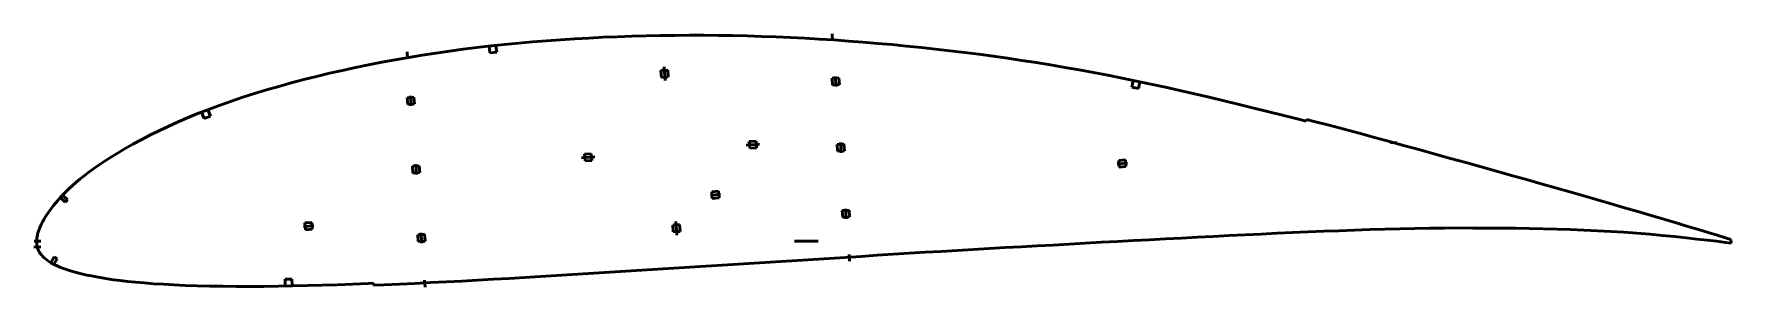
# Model space of a CAD drawing. Header units: metres. Extents: x -374 to 624, y -27 to 122.
import ezdxf

# ---------------------------------------------------------------- set-up
doc = ezdxf.new("R2010")
doc.units = ezdxf.units.M
for name, color, linetype, lineweight in [('FoilLayer', 1, 'Continuous', 50), ('StringerLayer', 1, 'Continuous', 50), ('SubLayer', 1, 'Continuous', 50)]:
    doc.layers.add(name, color=color, linetype=linetype, lineweight=lineweight)

msp = doc.modelspace()

# ---------------------------------------------------------------- linework, layer by layer
at = {"layer": 'FoilLayer'}
for p, q in [((-39.55, 119.96), (-47.95, 119.55)), ((-31.14, 120.32), (-39.55, 119.96)), ((-22.71, 120.61), (-31.14, 120.32)), ((-14.26, 120.84), (-22.71, 120.61)), ((-5.81, 121.01), (-14.26, 120.84)), ((2.66, 121.13), (-5.81, 121.01)), ((11.12, 121.18), (2.66, 121.13)), ((19.59, 121.18), (11.12, 121.18)), ((28.05, 121.11), (19.59, 121.18)), ((36.52, 120.98), (28.05, 121.11)), ((45, 120.79), (36.52, 120.98)), ((53.49, 120.54), (45, 120.79)), ((61.98, 120.23), (53.49, 120.54)), ((70.49, 119.86), (61.98, 120.23)), ((79, 119.43), (70.49, 119.86)), ((-137.97, 110.68), (-145.97, 109.45)), ((-129.94, 111.85), (-137.97, 110.68)), ((-121.88, 112.94), (-129.94, 111.85)), ((-113.8, 113.96), (-121.88, 112.94)), ((-105.7, 114.91), (-113.8, 113.96)), ((-97.59, 115.78), (-105.7, 114.91)), ((-89.45, 116.58), (-97.59, 115.78)), ((-81.25, 117.29), (-89.45, 116.58)), ((-72.99, 117.95), (-81.25, 117.29)), ((-64.68, 118.54), (-72.99, 117.95)), ((-56.33, 119.07), (-64.68, 118.54)), ((-47.95, 119.55), (-56.33, 119.07)), ((87.52, 118.95), (79, 119.43)), ((96.05, 118.4), (87.52, 118.95)), ((104.59, 117.8), (96.05, 118.4)), ((113.14, 117.14), (104.59, 117.8)), ((121.69, 116.43), (113.14, 117.14)), ((130.25, 115.67), (121.69, 116.43)), ((138.81, 114.85), (130.25, 115.67)), ((147.35, 113.99), (138.81, 114.85)), ((155.87, 113.07), (147.35, 113.99)), ((164.36, 112.1), (155.87, 113.07)), ((172.84, 111.08), (164.36, 112.1)), ((181.31, 109.99), (172.84, 111.08)), ((189.77, 108.85), (181.31, 109.99)), ((-192.96, 100.55), (-200.57, 98.81)), ((-185.27, 102.21), (-192.96, 100.55)), ((-177.52, 103.8), (-185.27, 102.21)), ((-169.71, 105.32), (-177.52, 103.8)), ((-161.85, 106.77), (-169.71, 105.32)), ((-153.93, 108.14), (-161.85, 106.77)), ((-145.97, 109.45), (-153.93, 108.14)), ((198.22, 107.65), (189.77, 108.85)), ((206.66, 106.39), (198.22, 107.65)), ((215.08, 105.08), (206.66, 106.39)), ((223.5, 103.71), (215.08, 105.08)), ((231.9, 102.29), (223.5, 103.71)), ((240.3, 100.8), (231.9, 102.29)), ((248.72, 99.25), (240.3, 100.8)), ((-230.34, 91.12), (-237.52, 89.05)), ((-223.02, 93.14), (-230.34, 91.12)), ((-215.6, 95.1), (-223.02, 93.14)), ((-208.11, 97), (-215.6, 95.1)), ((-200.57, 98.81), (-208.11, 97)), ((257.14, 97.63), (248.72, 99.25)), ((265.58, 95.96), (257.14, 97.63)), ((274.04, 94.24), (265.58, 95.96)), ((282.52, 92.45), (274.04, 94.24)), ((291.02, 90.6), (282.52, 92.45)), ((299.57, 88.69), (291.02, 90.6)), ((-264.75, 80.14), (-271.19, 77.74)), ((-258.16, 82.48), (-264.75, 80.14)), ((-251.43, 84.74), (-258.16, 82.48)), ((-244.55, 86.93), (-251.43, 84.74)), ((-237.52, 89.05), (-244.55, 86.93)), ((308.17, 86.71), (299.57, 88.69)), ((316.84, 84.68), (308.17, 86.71)), ((325.57, 82.61), (316.84, 84.68)), ((334.33, 80.51), (325.57, 82.61)), ((343.09, 78.38), (334.33, 80.51)), ((-289.56, 70.2), (-295.32, 67.59)), ((-283.61, 72.76), (-289.56, 70.2)), ((-277.48, 75.28), (-283.61, 72.76)), ((-271.19, 77.74), (-277.48, 75.28)), ((351.85, 76.22), (343.09, 78.38)), ((360.62, 74.02), (351.85, 76.22)), ((369.4, 71.78), (360.62, 74.02)), ((373.84, 70.63), (369.4, 71.78)), ((374.1, 71.65), (373.84, 70.63)), ((378.47, 70.52), (374.1, 71.65)), ((387.3, 68.21), (378.47, 70.52)), ((-306.21, 62.34), (-311.28, 59.73)), ((-300.88, 64.97), (-306.21, 62.34)), ((-295.32, 67.59), (-300.88, 64.97)), ((396.16, 65.87), (387.3, 68.21)), ((405.03, 63.51), (396.16, 65.87)), ((413.91, 61.11), (405.03, 63.51)), ((422.84, 58.68), (413.91, 61.11)), ((-324.86, 52.13), (-328.82, 49.68)), ((-320.61, 54.62), (-324.86, 52.13)), ((-316.09, 57.15), (-320.61, 54.62)), ((-311.28, 59.73), (-316.09, 57.15)), ((431.8, 56.23), (422.84, 58.68)), ((440.77, 53.76), (431.8, 56.23)), ((449.76, 51.28), (440.77, 53.76)), ((458.74, 48.78), (449.76, 51.28)), ((-342.12, 40.57), (-344.85, 38.48)), ((-339.16, 42.74), (-342.12, 40.57)), ((-335.97, 44.98), (-339.16, 42.74)), ((-332.52, 47.3), (-335.97, 44.98)), ((-328.82, 49.68), (-332.52, 47.3)), ((467.74, 46.27), (458.74, 48.78)), ((476.72, 43.75), (467.74, 46.27)), ((485.68, 41.24), (476.72, 43.75)), ((494.58, 38.75), (485.68, 41.24)), ((-353.82, 30.8), (-355.65, 29.03)), ((-351.84, 32.63), (-353.82, 30.8)), ((-349.7, 34.52), (-351.84, 32.63)), ((-347.38, 36.47), (-349.7, 34.52)), ((-344.85, 38.48), (-347.38, 36.47)), ((503.37, 36.27), (494.58, 38.75)), ((512.03, 33.83), (503.37, 36.27)), ((520.53, 31.45), (512.03, 33.83)), ((528.88, 29.06), (520.53, 31.45)), ((-362.91, 21.03), (-364.04, 19.58)), ((-361.68, 22.53), (-362.91, 21.03)), ((-360.35, 24.07), (-361.68, 22.53)), ((-358.9, 25.67), (-360.35, 24.07)), ((-357.34, 27.32), (-358.9, 25.67)), ((-355.65, 29.03), (-357.34, 27.32)), ((537.1, 26.71), (528.88, 29.06)), ((545.19, 24.33), (537.1, 26.71)), ((553.19, 22), (545.19, 24.33)), ((561.07, 19.75), (553.19, 22)), ((-369.8, 10.47), (-370.34, 9.32)), ((-369.18, 11.65), (-369.8, 10.47)), ((-368.49, 12.88), (-369.18, 11.65)), ((-367.74, 14.16), (-368.49, 12.88)), ((-366.93, 15.46), (-367.74, 14.16)), ((-366.05, 16.79), (-366.93, 15.46)), ((-365.08, 18.16), (-366.05, 16.79)), ((-364.04, 19.58), (-365.08, 18.16)), ((568.89, 17.47), (561.07, 19.75)), ((576.63, 15.18), (568.89, 17.47)), ((584.16, 12.95), (576.63, 15.18)), ((591.36, 10.81), (584.16, 12.95)), ((598.16, 8.79), (591.36, 10.81)), ((-372.67, 0.9), (-372.71, -0.06)), ((-372.57, 1.86), (-372.67, 0.9)), ((-372.42, 2.85), (-372.57, 1.86)), ((-372.23, 3.88), (-372.42, 2.85)), ((-371.98, 4.92), (-372.23, 3.88)), ((-371.66, 5.95), (-371.98, 4.92)), ((-371.27, 7.02), (-371.66, 5.95)), ((-370.83, 8.16), (-371.27, 7.02)), ((-370.34, 9.32), (-370.83, 8.16)), ((262.79, -0.09), (272.21, 0.41)), ((272.21, 0.41), (281.64, 0.91)), ((281.64, 0.91), (291.05, 1.42)), ((291.05, 1.42), (300.44, 1.93)), ((300.44, 1.93), (309.81, 2.42)), ((309.81, 2.42), (319.17, 2.89)), ((319.17, 2.89), (328.52, 3.35)), ((328.52, 3.35), (337.89, 3.81)), ((337.89, 3.81), (347.25, 4.26)), ((347.25, 4.26), (356.56, 4.7)), ((356.56, 4.7), (365.8, 5.13)), ((365.8, 5.13), (374.98, 5.53)), ((374.98, 5.53), (384.13, 5.9)), ((384.13, 5.9), (393.23, 6.26)), ((393.23, 6.26), (402.25, 6.59)), ((402.25, 6.59), (411.17, 6.88)), ((411.17, 6.88), (420.05, 7.11)), ((420.05, 7.11), (428.92, 7.3)), ((428.92, 7.3), (437.75, 7.47)), ((437.75, 7.47), (446.5, 7.64)), ((446.5, 7.64), (455.09, 7.79)), ((455.09, 7.79), (463.51, 7.85)), ((463.51, 7.85), (471.91, 7.81)), ((471.91, 7.81), (480.31, 7.77)), ((480.31, 7.77), (488.62, 7.75)), ((488.62, 7.75), (496.83, 7.66)), ((496.83, 7.66), (505, 7.47)), ((505, 7.47), (513.15, 7.29)), ((513.15, 7.29), (521.21, 7.14)), ((521.21, 7.14), (529.16, 6.94)), ((529.16, 6.94), (537.08, 6.6)), ((537.08, 6.6), (545.05, 6.2)), ((545.05, 6.2), (552.98, 5.79)), ((552.98, 5.79), (560.71, 5.36)), ((560.71, 5.36), (568.29, 4.78)), ((568.29, 4.78), (575.83, 4.11)), ((575.83, 4.11), (583.22, 3.42)), ((583.22, 3.42), (590.38, 2.74)), ((590.38, 2.74), (597.19, 2.03)), ((597.19, 2.03), (603.63, 1.32)), ((604.48, 6.92), (598.16, 8.79)), ((603.63, 1.32), (609.68, 0.65)), ((610.28, 5.17), (604.48, 6.92)), ((609.68, 0.65), (615.3, 0)), ((615.59, 3.53), (610.28, 5.17)), ((620.5, 2.05), (615.59, 3.53)), ((623.55, 1.07), (620.5, 2.05)), ((623.67, -1.05), (623.55, 1.07)), ((-372.71, -0.06), (-372.7, -0.95)), ((-372.7, -0.95), (-372.63, -1.84)), ((-372.63, -1.84), (-372.49, -2.74)), ((-372.49, -2.74), (-372.27, -3.63)), ((-372.27, -3.63), (-371.96, -4.53)), ((-371.96, -4.53), (-371.58, -5.42)), ((-371.58, -5.42), (-371.12, -6.29)), ((-371.12, -6.29), (-370.58, -7.15)), ((-370.58, -7.15), (-369.95, -7.98)), ((-369.95, -7.98), (-369.23, -8.8)), ((-369.23, -8.8), (-368.43, -9.6)), ((-368.43, -9.6), (-367.55, -10.37)), ((93.28, -10.05), (102.72, -9.45)), ((102.72, -9.45), (112.16, -8.84)), ((112.16, -8.84), (121.6, -8.23)), ((121.6, -8.23), (131.02, -7.64)), ((131.02, -7.64), (140.43, -7.05)), ((140.43, -7.05), (149.84, -6.47)), ((149.84, -6.47), (159.25, -5.9)), ((159.25, -5.9), (168.65, -5.34)), ((168.65, -5.34), (178.04, -4.78)), ((178.04, -4.78), (187.42, -4.24)), ((187.42, -4.24), (196.81, -3.72)), ((196.81, -3.72), (206.21, -3.2)), ((206.21, -3.2), (215.64, -2.69)), ((215.64, -2.69), (225.07, -2.17)), ((225.07, -2.17), (234.5, -1.65)), ((234.5, -1.65), (243.94, -1.12)), ((243.94, -1.12), (253.36, -0.6)), ((253.36, -0.6), (262.79, -0.09)), ((615.3, 0), (620.47, -0.63)), ((620.47, -0.63), (623.67, -1.05)), ((-367.55, -10.37), (-366.6, -11.13)), ((-366.6, -11.13), (-365.57, -11.85)), ((-365.57, -11.85), (-364.45, -12.56)), ((-364.45, -12.56), (-363.26, -13.23)), ((-363.26, -13.23), (-361.97, -13.88)), ((-361.97, -13.88), (-360.59, -14.51)), ((-360.59, -14.51), (-359.11, -15.13)), ((-359.11, -15.13), (-357.54, -15.74)), ((-357.54, -15.74), (-355.86, -16.34)), ((-355.86, -16.34), (-354.08, -16.93)), ((-354.08, -16.93), (-352.18, -17.53)), ((-352.18, -17.53), (-350.16, -18.12)), ((-350.16, -18.12), (-348, -18.71)), ((-348, -18.71), (-345.68, -19.28)), ((-345.68, -19.28), (-343.19, -19.84)), ((-343.19, -19.84), (-340.51, -20.4)), ((-67.04, -20.12), (-57.68, -19.54)), ((-57.68, -19.54), (-48.3, -18.97)), ((-48.3, -18.97), (-38.91, -18.38)), ((-38.91, -18.38), (-29.49, -17.79)), ((-29.49, -17.79), (-20.06, -17.19)), ((-20.06, -17.19), (-10.61, -16.59)), ((-10.61, -16.59), (-1.17, -15.99)), ((-1.17, -15.99), (8.28, -15.4)), ((8.28, -15.4), (17.73, -14.82)), ((17.73, -14.82), (27.17, -14.23)), ((27.17, -14.23), (36.61, -13.63)), ((36.61, -13.63), (46.05, -13.02)), ((46.05, -13.02), (55.5, -12.42)), ((55.5, -12.42), (64.94, -11.83)), ((64.94, -11.83), (74.39, -11.24)), ((74.39, -11.24), (83.84, -10.65)), ((83.84, -10.65), (93.28, -10.05)), ((-340.51, -20.4), (-337.62, -20.95)), ((-337.62, -20.95), (-334.5, -21.51)), ((-334.5, -21.51), (-331.13, -22.07)), ((-331.13, -22.07), (-327.49, -22.61)), ((-327.49, -22.61), (-323.55, -23.13)), ((-323.55, -23.13), (-319.27, -23.61)), ((-319.27, -23.61), (-314.62, -24.07)), ((-314.62, -24.07), (-309.57, -24.5)), ((-309.57, -24.5), (-304.11, -24.91)), ((-304.11, -24.91), (-298.24, -25.29)), ((-298.24, -25.29), (-291.98, -25.62)), ((-291.98, -25.62), (-285.33, -25.9)), ((-285.33, -25.9), (-278.29, -26.13)), ((-278.29, -26.13), (-270.89, -26.3)), ((-270.89, -26.3), (-263.2, -26.44)), ((-263.2, -26.44), (-255.29, -26.54)), ((-255.29, -26.54), (-247.23, -26.58)), ((-247.23, -26.58), (-239.05, -26.55)), ((-239.05, -26.55), (-230.71, -26.44)), ((-230.71, -26.44), (-222.2, -26.27)), ((-222.2, -26.27), (-213.53, -26.05)), ((-213.53, -26.05), (-204.75, -25.8)), ((-204.75, -25.8), (-195.85, -25.5)), ((-195.85, -25.5), (-186.84, -25.17)), ((-186.84, -25.17), (-177.74, -24.83)), ((-177.74, -24.83), (-174.69, -24.71)), ((-174.69, -24.71), (-174.65, -25.76)), ((-174.65, -25.76), (-168.56, -25.52)), ((-168.56, -25.52), (-159.42, -25.14)), ((-159.42, -25.14), (-150.28, -24.74)), ((-150.28, -24.74), (-141.12, -24.3)), ((-141.12, -24.3), (-131.92, -23.84)), ((-131.92, -23.84), (-122.68, -23.36)), ((-122.68, -23.36), (-113.42, -22.87)), ((-113.42, -22.87), (-104.17, -22.36)), ((-104.17, -22.36), (-94.93, -21.84)), ((-94.93, -21.84), (-85.68, -21.29)), ((-85.68, -21.29), (-76.38, -20.71)), ((-76.38, -20.71), (-67.04, -20.12))]:
    msp.add_line(p, q, dxfattribs=at)
at = {"layer": 'StringerLayer'}
for p, q in [((-102.63, 115.24), (-106.61, 114.81)), ((-106.61, 114.81), (-106.18, 110.84)), ((-106.18, 110.84), (-102.2, 111.27)), ((-102.2, 111.27), (-102.63, 115.24)), ((272.15, 94.63), (271.33, 90.72)), ((271.33, 90.72), (275.24, 89.89)), ((276.07, 93.81), (272.15, 94.63)), ((275.24, 89.89), (276.07, 93.81)), ((-272.01, 77.42), (-275.74, 75.96)), ((-275.74, 75.96), (-274.28, 72.24)), ((-274.28, 72.24), (-270.55, 73.69)), ((-270.55, 73.69), (-272.01, 77.42)), ((-357.47, 27.19), (-358.84, 25.73)), ((-358.84, 25.73), (-355.94, 22.98)), ((-354.56, 24.44), (-357.47, 27.19)), ((-355.94, 22.98), (-354.56, 24.44)), ((-362.4, -9.12), (-364.37, -12.61)), ((-360.66, -10.1), (-362.4, -9.12)), ((-364.37, -12.61), (-362.62, -13.59)), ((-362.62, -13.59), (-360.66, -10.1)), ((-222.64, -22.28), (-226.64, -22.36)), ((-226.64, -22.36), (-226.56, -26.36)), ((-226.56, -26.36), (-222.56, -26.28)), ((-222.56, -26.28), (-222.64, -22.28))]:
    msp.add_line(p, q, dxfattribs=at)
at = {"layer": 'SubLayer'}
for p, q in [((95, 121.95), (95.31, 117.97)), ((-154.94, 111.51), (-154.63, 107.52)), ((-1.65, 100.68), (-5.64, 100.37)), ((-5.64, 100.37), (-5.34, 96.38)), ((-3.8, 102.52), (-3.19, 94.54)), ((-1.35, 96.69), (-1.65, 100.68)), ((-5.34, 96.38), (-1.35, 96.69)), ((98.99, 96.17), (95, 95.86)), ((95, 95.86), (95.31, 91.87)), ((95.31, 91.87), (99.3, 92.18)), ((96.92, 97.01), (97.38, 91.03)), ((99.3, 92.18), (98.99, 96.17)), ((-150.87, 84.78), (-154.86, 84.47)), ((-154.86, 84.47), (-154.56, 80.48)), ((-154.56, 80.48), (-150.57, 80.79)), ((-152.94, 85.62), (-152.48, 79.64)), ((-150.57, 80.79), (-150.87, 84.78)), ((-46.6, 51.53), (-50.59, 51.22)), ((-50.59, 51.22), (-50.28, 47.24)), ((-46.29, 47.54), (-46.6, 51.53)), ((44.45, 56.53), (52.43, 57.14)), ((50.28, 58.99), (46.29, 58.68)), ((46.29, 58.68), (46.6, 54.69)), ((46.6, 54.69), (50.59, 55)), ((50.59, 55), (50.28, 58.99)), ((101.98, 57.26), (97.99, 56.95)), ((97.99, 56.95), (98.3, 52.96)), ((98.3, 52.96), (102.29, 53.27)), ((99.91, 58.1), (100.37, 52.12)), ((102.29, 53.27), (101.98, 57.26)), ((423.21, 57.88), (427.2, 58.19)), ((-147.77, 44.45), (-151.76, 44.14)), ((-151.76, 44.14), (-151.45, 40.15)), ((-151.45, 40.15), (-147.46, 40.46)), ((-149.84, 45.29), (-149.38, 39.31)), ((-147.46, 40.46), (-147.77, 44.45)), ((-52.43, 49.08), (-44.45, 49.69)), ((-50.28, 47.24), (-46.29, 47.54)), ((262.7, 45.53), (268.69, 45.99)), ((267.54, 47.91), (263.55, 47.6)), ((263.55, 47.6), (263.86, 43.61)), ((263.86, 43.61), (267.84, 43.92)), ((267.84, 43.92), (267.54, 47.91)), ((23.44, 27.12), (29.42, 27.58)), ((28.27, 29.5), (24.28, 29.19)), ((24.28, 29.19), (24.59, 25.2)), ((24.59, 25.2), (28.58, 25.51)), ((28.58, 25.51), (28.27, 29.5)), ((547.13, 23.24), (547.43, 24.2)), ((-210.99, 11.09), (-214.98, 10.78)), ((-214.98, 10.78), (-214.67, 6.79)), ((-210.69, 7.1), (-210.99, 11.09)), ((3.8, 3.7), (3.19, 11.68)), ((104.98, 18.35), (100.99, 18.04)), ((100.99, 18.04), (101.3, 14.05)), ((101.3, 14.05), (105.28, 14.36)), ((102.91, 19.19), (103.37, 13.21)), ((105.28, 14.36), (104.98, 18.35)), ((585.53, 12.02), (585.84, 12.97)), ((-374.21, 0), (-370.21, 0)), ((-215.83, 8.71), (-209.84, 9.17)), ((-214.67, 6.79), (-210.69, 7.1)), ((-144.67, 4.12), (-148.66, 3.82)), ((-148.66, 3.82), (-148.35, -0.17)), ((-148.35, -0.17), (-144.36, 0.13)), ((-146.74, 4.97), (-146.28, -1.02)), ((-144.36, 0.13), (-144.67, 4.12)), ((5.34, 9.84), (1.35, 9.53)), ((1.35, 9.53), (1.65, 5.54)), ((1.65, 5.54), (5.64, 5.85)), ((5.64, 5.85), (5.34, 9.84)), ((72.84, 0), (86.82, 0)), ((543.89, 5.75), (543.97, 6.75)), ((583.78, 2.86), (583.87, 3.86)), ((603.69, 0.81), (603.76, 1.81)), ((604.71, 6.33), (605.05, 7.27)), ((-374.34, -3.49), (-370.35, -3.18)), ((104.98, -7.75), (105.29, -11.74)), ((-144.59, -22.92), (-144.29, -26.9))]:
    msp.add_line(p, q, dxfattribs=at)

doc.saveas('drawing.dxf')
